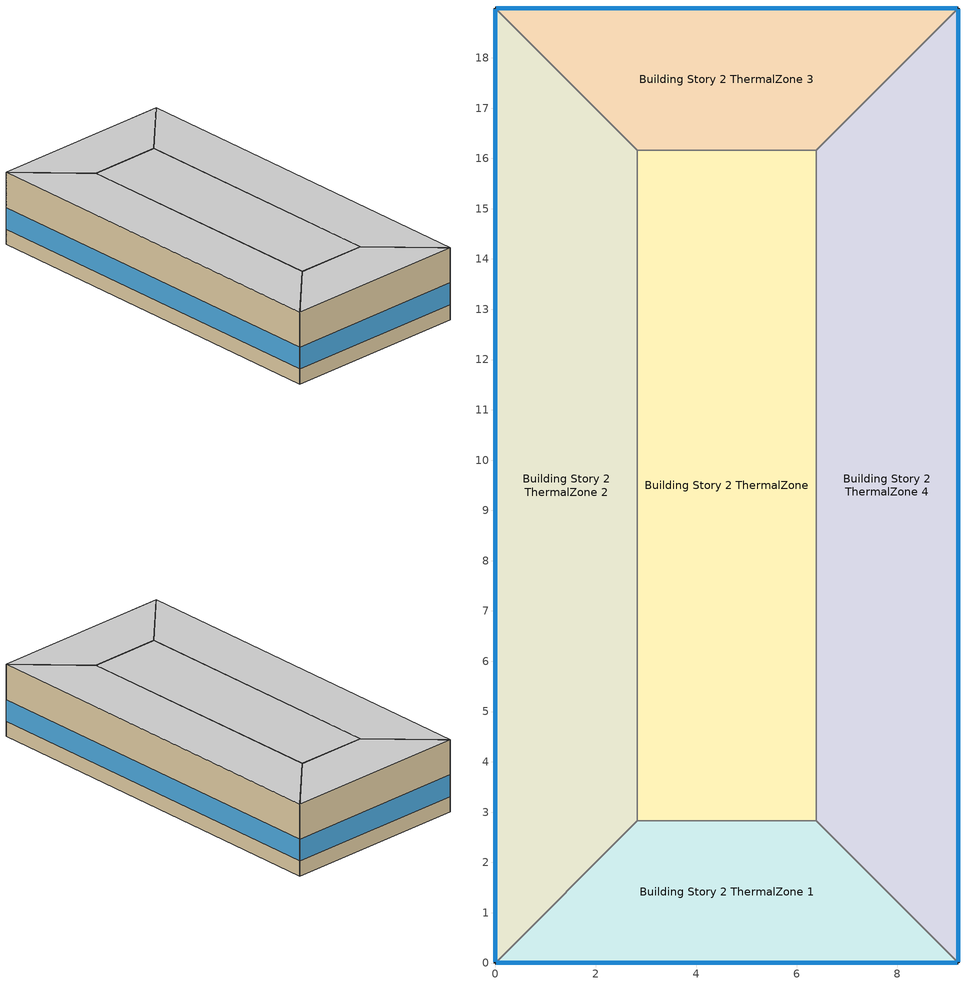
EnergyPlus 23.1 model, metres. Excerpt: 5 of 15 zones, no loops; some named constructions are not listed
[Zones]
Building Story 2 ThermalZone
 floor adiabatic (Typical Interior Floor): 6.38,2.83 2.83,2.83 2.83,16.16 6.38,16.16 z3.6
 wall adiabatic (Typical Interior Wall): 2.83,2.83 6.38,2.83 6.38,16.16 2.83,16.16 2.83,2.83 z3.6:7.2
 ceiling adiabatic (Typical Interior Ceiling): 6.38,16.16 2.83,16.16 2.83,2.83 6.38,2.83 z7.2
Building Story 2 ThermalZone 1
 floor adiabatic (Typical Interior Ceiling): 9.21,0 0,0 2.83,2.83 6.38,2.83 z3.6
 wall outside (Typical Insulated Steel Framed Exterior Wall R-20.41): 0,0 9.21,0 z3.6:7.2
 wall adiabatic (Typical Interior Wall): 9.21,0 6.38,2.83 2.83,2.83 0,0 z3.6:7.2
 window (U 0.48 SHGC 0.40 Dbl Ref-D Clr 6mm/13mm): 0.03,0 9.19,0 z4.36:5.45
 ceiling adiabatic (Typical Interior Ceiling): 6.38,2.83 2.83,2.83 0,0 9.21,0 z7.2
Building Story 2 ThermalZone 2
 floor adiabatic (Typical Interior Ceiling): 0,0 0,18.99 2.83,16.16 2.83,2.83 z3.6
 wall outside (Typical Insulated Steel Framed Exterior Wall R-20.41): 0,18.99 0,0 z3.6:7.2
 wall adiabatic (Typical Interior Wall): 0,0 2.83,2.83 2.83,16.16 0,18.99 z3.6:7.2
 window (U 0.48 SHGC 0.40 Dbl Ref-D Clr 6mm/13mm): 0,18.97 0,0.03 z4.36:5.44
 ceiling adiabatic (Typical Interior Ceiling): 2.83,2.83 2.83,16.16 0,18.99 0,0 z7.2
Building Story 2 ThermalZone 3
 floor adiabatic (Typical Interior Ceiling): 0,18.99 9.21,18.99 6.38,16.16 2.83,16.16 z3.6
 wall outside (Typical Insulated Steel Framed Exterior Wall R-20.41): 9.21,18.99 0,18.99 z3.6:7.2
 wall adiabatic (Typical Interior Wall): 0,18.99 2.83,16.16 6.38,16.16 9.21,18.99 z3.6:7.2
 window (U 0.48 SHGC 0.40 Dbl Ref-D Clr 6mm/13mm): 9.19,18.99 0.03,18.99 z4.36:5.45
 ceiling adiabatic (Typical Interior Ceiling): 2.83,16.16 6.38,16.16 9.21,18.99 0,18.99 z7.2
Building Story 2 ThermalZone 4
 floor adiabatic (Typical Interior Ceiling): 9.21,18.99 9.21,0 6.38,2.83 6.38,16.16 z3.6
 wall outside (Typical Insulated Steel Framed Exterior Wall R-20.41): 9.21,0 9.21,18.99 z3.6:7.2
 wall adiabatic (Typical Interior Wall): 9.21,18.99 6.38,16.16 6.38,2.83 9.21,0 z3.6:7.2
 window (U 0.48 SHGC 0.40 Dbl Ref-D Clr 6mm/13mm): 9.21,0.03 9.21,18.97 z4.36:5.44
 ceiling adiabatic (Typical Interior Ceiling): 6.38,16.16 6.38,2.83 9.21,0 9.21,18.99 z7.2
[Schedule:Day:Interval]
18 space(s) Occ Sch Saturday 3; 18 space(s) Occ Sch Saturday 2: No, 05:00, 0, 06:00, 1, 07:00, 0, 08:00, 1, 11:00, 0, 12:00, 1, 16:00, 0, 17:00, 1, 18:00, 0, 19:00, 1, 24:00, 0
18 space(s) Occ Sch Sunday 3; 18 space(s) Occ Sch Sunday 2: No, 05:00, 0, 06:00, 1, 17:00, 0, 18:00, 1, 24:00, 0
18 space(s) Occ Sch Default 3; 18 space(s) Occ Sch Tuesday 19; 18 space(s) Occ Sch Wednesday 19; 18 space(s) Occ Sch Thursday 19; 18 space(s) Occ Sch Friday 19; 18 space(s) Occ Sch Thursday 18; 18 space(s) Occ Sch Friday 18; 18 space(s) Occ Sch Monday 16; 18 space(s) Occ Sch Tuesday 18; 18 space(s) Occ Sch Wednesday 18; 18 space(s) Occ Sch Thursday 16; 18 space(s) Occ Sch Friday 16; 18 space(s) Occ Sch Monday 14; 18 space(s) Occ Sch Tuesday 16; 18 space(s) Occ Sch Wednesday 16; 18 space(s) Occ Sch Friday 15; 18 space(s) Occ Sch Monday 13; 18 space(s) Occ Sch Tuesday 15; 18 space(s) Occ Sch Wednesday 15; 18 space(s) Occ Sch Thursday 15; 18 space(s) Occ Sch Default 2; 18 space(s) Occ Sch Tuesday 14; 18 space(s) Occ Sch Wednesday 14; 18 space(s) Occ Sch Thursday 14; 18 space(s) Occ Sch Friday 14; 18 space(s) Occ Sch Thursday 13; 18 space(s) Occ Sch Friday 13; 18 space(s) Occ Sch Monday 12; 18 space(s) Occ Sch Tuesday 13; 18 space(s) Occ Sch Wednesday 13; 18 space(s) Occ Sch Thursday 11; 18 space(s) Occ Sch Friday 11; 18 space(s) Occ Sch Monday 10; 18 space(s) Occ Sch Tuesday 11; 18 space(s) Occ Sch Wednesday 11; 18 space(s) Occ Sch Friday 10; 18 space(s) Occ Sch Monday 9; 18 space(s) Occ Sch Tuesday 10; 18 space(s) Occ Sch Wednesday 10; 18 space(s) Occ Sch Thursday 10: No, 05:00, 0, 06:00, 1, 07:00, 1, 08:00, 1, 09:00, 1, 11:00, 0, 13:00, 1, 14:00, 0, 15:00, 1, 16:00, 1, 17:00, 1, 18:00, 1, 19:00, 0, 20:00, 1, 21:00, 1, 22:00, 1, 24:00, 0
18 space(s) Occ Sch Friday 17; 18 space(s) Occ Sch Monday 15; 18 space(s) Occ Sch Tuesday 17; 18 space(s) Occ Sch Wednesday 17; 18 space(s) Occ Sch Thursday 17; 18 space(s) Occ Sch Friday 12; 18 space(s) Occ Sch Monday 11; 18 space(s) Occ Sch Tuesday 12; 18 space(s) Occ Sch Wednesday 12; 18 space(s) Occ Sch Thursday 12: No, 05:00, 0, 06:00, 1, 07:00, 1, 08:00, 1, 09:00, 1, 11:00, 0, 13:00, 1, 16:00, 0, 17:00, 1, 18:00, 1, 19:00, 1, 20:00, 0, 21:00, 1, 22:00, 1, 24:00, 0
18 space(s) Occ Sch Summer Design Day 3; 18 space(s) Occ Sch Winter Design Day 3; 18 space(s) Occ Sch Summer Design Day 1; 18 space(s) Occ Sch Winter Design Day 1; 18 space(s) Occ Sch Summer Design Day 2; 18 space(s) Occ Sch Winter Design Day 2; OfficeMedium BLDG_LIGHT_SCH_2013 Summer Design Day; OfficeMedium BLDG_EQUIP_SCH_2013 Summer Design Day: No, 24:00, 1
18 space(s) Occ Sch Saturday 1: No, 05:00, 0, 06:00, 0.000860098, 07:00, 0, 08:00, 0.00180621, 11:00, 0, 12:00, 0.00180621, 16:00, 0, 17:00, 0.000430049, 18:00, 0, 19:00, 0.000430049, 24:00, 0
18 space(s) Occ Sch Sunday 1: No, 05:00, 0, 06:00, 0.000430049, 17:00, 0, 18:00, 0.000430049, 24:00, 0
18 space(s) Occ Sch Default 1; 18 space(s) Occ Sch Tuesday 9; 18 space(s) Occ Sch Wednesday 9; 18 space(s) Occ Sch Thursday 9; 18 space(s) Occ Sch Friday 9; 18 space(s) Occ Sch Friday 5; 18 space(s) Occ Sch Monday 5; 18 space(s) Occ Sch Tuesday 5; 18 space(s) Occ Sch Wednesday 5; 18 space(s) Occ Sch Thursday 5: No, 05:00, 0, 06:00, 0.000860098, 07:00, 0.000946108, 08:00, 0.0497997, 09:00, 0.00808492, 11:00, 0, 13:00, 0.00404246, 14:00, 0, 15:00, 0.00903103, 16:00, 0.0160838, 17:00, 0.00636472, 18:00, 0.00180621, 19:00, 0, 20:00, 0.0221045, 21:00, 0.0215024, 22:00, 0.000430049, 24:00, 0
18 space(s) Occ Sch Thursday 8; 18 space(s) Occ Sch Friday 8; 18 space(s) Occ Sch Monday 8; 18 space(s) Occ Sch Tuesday 8; 18 space(s) Occ Sch Wednesday 8; 18 space(s) Occ Sch Thursday 6; 18 space(s) Occ Sch Friday 6; 18 space(s) Occ Sch Monday 6; 18 space(s) Occ Sch Tuesday 6; 18 space(s) Occ Sch Wednesday 6: No, 05:00, 0, 06:00, 0.000860098, 07:00, 0.000946108, 08:00, 0.0258029, 09:00, 0.00808492, 11:00, 0, 13:00, 0.00404246, 14:00, 0, 15:00, 0.00903103, 16:00, 0.0079129, 17:00, 0.00636472, 18:00, 0.00180621, 19:00, 0, 20:00, 0.0221045, 21:00, 0.0215024, 22:00, 0.000430049, 24:00, 0
18 space(s) Occ Sch Friday 7; 18 space(s) Occ Sch Monday 7; 18 space(s) Occ Sch Tuesday 7; 18 space(s) Occ Sch Wednesday 7; 18 space(s) Occ Sch Thursday 7: No, 05:00, 0, 06:00, 0.000860098, 07:00, 0.000946108, 08:00, 0.0214164, 09:00, 0.00129015, 11:00, 0, 13:00, 0.00404246, 16:00, 0, 17:00, 0.000344039, 18:00, 0.0017202, 19:00, 0.0100631, 20:00, 0, 21:00, 0.0115253, 22:00, 0.000430049, 24:00, 0
SchoolSecondary BLDG_EQUIP_SCH_2013 Default|Wknd Day; SchoolSecondary BLDG_EQUIP_SCH_2013 Default|Wknd Day 2; SchoolSecondary BLDG_EQUIP_SCH_2013 Default: No, 24:00, 0.295624
SchoolSecondary BLDG_EQUIP_SCH_2013 Wkdy Day; SchoolSecondary BLDG_EQUIP_SCH_2013 Wkdy Day 2: No, 08:00, 0.295624, 17:00, 0.90367, 21:00, 0.332931, 24:00, 0.295624
SchoolSecondary BLDG_EQUIP_SCH_2013 Wkdy Day 1: No, 08:00, 0.21116, 17:00, 0.475616, 21:00, 0.237808, 24:00, 0.21116
SchoolSecondary BLDG_EQUIP_SCH_2013 Default|Wknd Day 1: No, 24:00, 0.21116
SchoolSecondary BLDG_EQUIP_SCH_2013 Summer Design Day: No, 08:00, 0.35, 17:00, 0.95, 24:00, 0.35
SchoolSecondary BLDG_EQUIP_SCH_2013 Winter Design Day 2: No, 24:00, 0.35
SchoolSecondary KITCHEN_ELEC_EQUIP_SCH Wknd Day; SchoolSecondary KITCHEN_ELEC_EQUIP_SCH Wknd Day 1; SchoolSecondary KITCHEN_ELEC_EQUIP_SCH Default; SchoolSecondary KITCHEN_ELEC_EQUIP_SCH Winter Design Day: No, 24:00, 0.1
SchoolSecondary KITCHEN_ELEC_EQUIP_SCH Wkdy Day; SchoolSecondary KITCHEN_ELEC_EQUIP_SCH Wkdy Day 1; SchoolSecondary KITCHEN_ELEC_EQUIP_SCH Wkdy Day 2; SchoolSecondary KITCHEN_ELEC_EQUIP_SCH Summer Design Day: No, 08:00, 0.1, 10:00, 0.15, 13:00, 0.25, 15:00, 0.15, 24:00, 0.1
SchoolSecondary KITCHEN_GAS_EQUIP_SCH Wknd Day; SchoolSecondary KITCHEN_GAS_EQUIP_SCH Wknd Day 1; SchoolSecondary KITCHEN_GAS_EQUIP_SCH Default; SchoolSecondary KITCHEN_GAS_EQUIP_SCH Winter Design Day: No, 24:00, 0.02
SchoolSecondary KITCHEN_GAS_EQUIP_SCH Wkdy|SmrDsn Day; SchoolSecondary KITCHEN_GAS_EQUIP_SCH Wkdy|SmrDsn Day 1; SchoolSecondary KITCHEN_GAS_EQUIP_SCH Wkdy|SmrDsn Day 2; SchoolSecondary KITCHEN_GAS_EQUIP_SCH Summer Design Day: No, 08:00, 0.02, 10:00, 0.15, 13:00, 0.2, 15:00, 0.1, 24:00, 0.02
OfficeMedium BLDG_LIGHT_SCH_2013 Sat Day: No, 06:00, 0.05, 08:00, 0.0862326, 12:00, 0.258698, 17:00, 0.129349, 19:00, 0.0431163, 24:00, 0.05
OfficeMedium BLDG_LIGHT_SCH_2013 Sun Day: No, 06:00, 0.05, 18:00, 0.0431163, 24:00, 0.05
OfficeMedium BLDG_LIGHT_SCH_2013 Wkdy Day: No, 05:00, 0.05, 06:00, 0.1, 07:00, 0.0862326, 08:00, 0.258698, 17:00, 0.776093, 18:00, 0.431163, 20:00, 0.258698, 22:00, 0.172465, 23:00, 0.0862326, 24:00, 0.0431163
Schedule Day 5; OfficeMedium BLDG_LIGHT_SCH_2013 Winter Design Day; OfficeMedium BLDG_OCC_SCH Winter Design Day; Schedule Day 8; OfficeMedium BLDG_EQUIP_SCH_2013 Winter Design Day: No, 24:00, 0
OfficeMedium BLDG_OCC_SCH Sat Day: No, 06:00, 0, 08:00, 0.1, 12:00, 0.3, 17:00, 0.1, 19:00, 0.05, 24:00, 0
OfficeMedium BLDG_OCC_SCH Default: No, 06:00, 0, 18:00, 0.05, 24:00, 0
OfficeMedium BLDG_OCC_SCH Wkdy Day: No, 06:00, 0, 07:00, 0.1, 08:00, 0.2, 12:00, 0.95, 13:00, 0.5, 17:00, 0.95, 18:00, 0.3, 22:00, 0.1, 24:00, 0.05
OfficeMedium BLDG_OCC_SCH Summer Design Day: No, 06:00, 0, 22:00, 1, 24:00, 0.05
OfficeMedium ACTIVITY_SCH Default; OfficeMedium ACTIVITY_SCH Summer Design Day; OfficeMedium ACTIVITY_SCH Winter Design Day: No, 24:00, 120
OfficeMedium BLDG_EQUIP_SCH_2013 Sat Day: No, 06:00, 0.230755, 08:00, 0.381235, 12:00, 0.476543, 17:00, 0.33358, 19:00, 0.285926, 24:00, 0.230755
OfficeMedium BLDG_EQUIP_SCH_2013 Sun Day: No, 06:00, 0.230755, 18:00, 0.288107, 24:00, 0.230755
OfficeMedium BLDG_EQUIP_SCH_2013 Wkdy Day: No, 06:00, 0.307674, 08:00, 0.381235, 12:00, 0.857778, 13:00, 0.76247, 17:00, 0.857778, 18:00, 0.476543, 24:00, 0.381235
Schedule Day 80: No, 06:00, 0, 24:00, 1
Schedule Day 81: No, 06:00, 0.7, 24:00, 1
[Schedule:Week:Daily]
Elevator Schedule 3 Week Rule - Jan1-Jan1: 18 space(s) Occ Sch Saturday 3, 18 space(s) Occ Sch Saturday 3, 18 space(s) Occ Sch Saturday 3, 18 space(s) Occ Sch Saturday 3, 18 space(s) Occ Sch Saturday 3, 18 space(s) Occ Sch Saturday 3, 18 space(s) Occ Sch Saturday 3, 18 space(s) Occ Sch Default 3, 18 space(s) Occ Sch Summer Design Day 3, 18 space(s) Occ Sch Winter Design Day 3, 18 space(s) Occ Sch Default 3, 18 space(s) Occ Sch Default 3
Elevator Schedule 3 Week Rule - Jan2-Jun11: 18 space(s) Occ Sch Sunday 3, 18 space(s) Occ Sch Default 3, 18 space(s) Occ Sch Tuesday 19, 18 space(s) Occ Sch Wednesday 19, 18 space(s) Occ Sch Thursday 19, 18 space(s) Occ Sch Friday 19, 18 space(s) Occ Sch Saturday 3, 18 space(s) Occ Sch Default 3, 18 space(s) Occ Sch Summer Design Day 3, 18 space(s) Occ Sch Winter Design Day 3, 18 space(s) Occ Sch Default 3, 18 space(s) Occ Sch Default 3
Elevator Schedule 3 Week Rule - Jun12-Jun18: 18 space(s) Occ Sch Sunday 3, 18 space(s) Occ Sch Default 3, 18 space(s) Occ Sch Tuesday 19, 18 space(s) Occ Sch Wednesday 19, 18 space(s) Occ Sch Thursday 18, 18 space(s) Occ Sch Friday 18, 18 space(s) Occ Sch Saturday 3, 18 space(s) Occ Sch Default 3, 18 space(s) Occ Sch Summer Design Day 3, 18 space(s) Occ Sch Winter Design Day 3, 18 space(s) Occ Sch Default 3, 18 space(s) Occ Sch Default 3
Elevator Schedule 3 Week Rule - Jun19-Jun25: 18 space(s) Occ Sch Sunday 3, 18 space(s) Occ Sch Monday 16, 18 space(s) Occ Sch Tuesday 18, 18 space(s) Occ Sch Wednesday 18, 18 space(s) Occ Sch Thursday 18, 18 space(s) Occ Sch Friday 18, 18 space(s) Occ Sch Saturday 3, 18 space(s) Occ Sch Default 3, 18 space(s) Occ Sch Summer Design Day 3, 18 space(s) Occ Sch Winter Design Day 3, 18 space(s) Occ Sch Default 3, 18 space(s) Occ Sch Default 3
Elevator Schedule 3 Week Rule - Jun26-Jul2: 18 space(s) Occ Sch Sunday 3, 18 space(s) Occ Sch Monday 16, 18 space(s) Occ Sch Tuesday 18, 18 space(s) Occ Sch Wednesday 18, 18 space(s) Occ Sch Thursday 18, 18 space(s) Occ Sch Friday 17, 18 space(s) Occ Sch Saturday 3, 18 space(s) Occ Sch Default 3, 18 space(s) Occ Sch Summer Design Day 3, 18 space(s) Occ Sch Winter Design Day 3, 18 space(s) Occ Sch Default 3, 18 space(s) Occ Sch Default 3
Elevator Schedule 3 Week Rule - Jul3-Aug27: 18 space(s) Occ Sch Sunday 3, 18 space(s) Occ Sch Monday 15, 18 space(s) Occ Sch Tuesday 17, 18 space(s) Occ Sch Wednesday 17, 18 space(s) Occ Sch Thursday 17, 18 space(s) Occ Sch Friday 17, 18 space(s) Occ Sch Saturday 3, 18 space(s) Occ Sch Default 3, 18 space(s) Occ Sch Summer Design Day 3, 18 space(s) Occ Sch Winter Design Day 3, 18 space(s) Occ Sch Default 3, 18 space(s) Occ Sch Default 3
Elevator Schedule 3 Week Rule - Aug28-Sep3: 18 space(s) Occ Sch Sunday 3, 18 space(s) Occ Sch Monday 15, 18 space(s) Occ Sch Tuesday 17, 18 space(s) Occ Sch Wednesday 17, 18 space(s) Occ Sch Thursday 16, 18 space(s) Occ Sch Friday 16, 18 space(s) Occ Sch Saturday 3, 18 space(s) Occ Sch Default 3, 18 space(s) Occ Sch Summer Design Day 3, 18 space(s) Occ Sch Winter Design Day 3, 18 space(s) Occ Sch Default 3, 18 space(s) Occ Sch Default 3
Elevator Schedule 3 Week Rule - Sep4-Sep10: 18 space(s) Occ Sch Sunday 3, 18 space(s) Occ Sch Monday 14, 18 space(s) Occ Sch Tuesday 16, 18 space(s) Occ Sch Wednesday 16, 18 space(s) Occ Sch Thursday 16, 18 space(s) Occ Sch Friday 16, 18 space(s) Occ Sch Saturday 3, 18 space(s) Occ Sch Default 3, 18 space(s) Occ Sch Summer Design Day 3, 18 space(s) Occ Sch Winter Design Day 3, 18 space(s) Occ Sch Default 3, 18 space(s) Occ Sch Default 3
Elevator Schedule 3 Week Rule - Sep11-Sep17: 18 space(s) Occ Sch Sunday 3, 18 space(s) Occ Sch Monday 14, 18 space(s) Occ Sch Tuesday 16, 18 space(s) Occ Sch Wednesday 16, 18 space(s) Occ Sch Thursday 16, 18 space(s) Occ Sch Friday 15, 18 space(s) Occ Sch Saturday 3, 18 space(s) Occ Sch Default 3, 18 space(s) Occ Sch Summer Design Day 3, 18 space(s) Occ Sch Winter Design Day 3, 18 space(s) Occ Sch Default 3, 18 space(s) Occ Sch Default 3
Elevator Schedule 3 Week Rule - Sep18-Dec31: 18 space(s) Occ Sch Sunday 3, 18 space(s) Occ Sch Monday 13, 18 space(s) Occ Sch Tuesday 15, 18 space(s) Occ Sch Wednesday 15, 18 space(s) Occ Sch Thursday 15, 18 space(s) Occ Sch Friday 15, 18 space(s) Occ Sch Saturday 3, 18 space(s) Occ Sch Default 3, 18 space(s) Occ Sch Summer Design Day 3, 18 space(s) Occ Sch Winter Design Day 3, 18 space(s) Occ Sch Default 3, 18 space(s) Occ Sch Default 3
Elevator Schedule 1 Week Rule - Jan1-Jan1: 18 space(s) Occ Sch Saturday 1, 18 space(s) Occ Sch Saturday 1, 18 space(s) Occ Sch Saturday 1, 18 space(s) Occ Sch Saturday 1, 18 space(s) Occ Sch Saturday 1, 18 space(s) Occ Sch Saturday 1, 18 space(s) Occ Sch Saturday 1, 18 space(s) Occ Sch Default 1, 18 space(s) Occ Sch Summer Design Day 1, 18 space(s) Occ Sch Winter Design Day 1, 18 space(s) Occ Sch Default 1, 18 space(s) Occ Sch Default 1
Elevator Schedule 1 Week Rule - Jan2-Jun11: 18 space(s) Occ Sch Sunday 1, 18 space(s) Occ Sch Default 1, 18 space(s) Occ Sch Tuesday 9, 18 space(s) Occ Sch Wednesday 9, 18 space(s) Occ Sch Thursday 9, 18 space(s) Occ Sch Friday 9, 18 space(s) Occ Sch Saturday 1, 18 space(s) Occ Sch Default 1, 18 space(s) Occ Sch Summer Design Day 1, 18 space(s) Occ Sch Winter Design Day 1, 18 space(s) Occ Sch Default 1, 18 space(s) Occ Sch Default 1
Elevator Schedule 1 Week Rule - Jun12-Jun18: 18 space(s) Occ Sch Sunday 1, 18 space(s) Occ Sch Default 1, 18 space(s) Occ Sch Tuesday 9, 18 space(s) Occ Sch Wednesday 9, 18 space(s) Occ Sch Thursday 8, 18 space(s) Occ Sch Friday 8, 18 space(s) Occ Sch Saturday 1, 18 space(s) Occ Sch Default 1, 18 space(s) Occ Sch Summer Design Day 1, 18 space(s) Occ Sch Winter Design Day 1, 18 space(s) Occ Sch Default 1, 18 space(s) Occ Sch Default 1
Elevator Schedule 1 Week Rule - Jun19-Jun25: 18 space(s) Occ Sch Sunday 1, 18 space(s) Occ Sch Monday 8, 18 space(s) Occ Sch Tuesday 8, 18 space(s) Occ Sch Wednesday 8, 18 space(s) Occ Sch Thursday 8, 18 space(s) Occ Sch Friday 8, 18 space(s) Occ Sch Saturday 1, 18 space(s) Occ Sch Default 1, 18 space(s) Occ Sch Summer Design Day 1, 18 space(s) Occ Sch Winter Design Day 1, 18 space(s) Occ Sch Default 1, 18 space(s) Occ Sch Default 1
Elevator Schedule 1 Week Rule - Jun26-Jul2: 18 space(s) Occ Sch Sunday 1, 18 space(s) Occ Sch Monday 8, 18 space(s) Occ Sch Tuesday 8, 18 space(s) Occ Sch Wednesday 8, 18 space(s) Occ Sch Thursday 8, 18 space(s) Occ Sch Friday 7, 18 space(s) Occ Sch Saturday 1, 18 space(s) Occ Sch Default 1, 18 space(s) Occ Sch Summer Design Day 1, 18 space(s) Occ Sch Winter Design Day 1, 18 space(s) Occ Sch Default 1, 18 space(s) Occ Sch Default 1
Elevator Schedule 1 Week Rule - Jul3-Aug27: 18 space(s) Occ Sch Sunday 1, 18 space(s) Occ Sch Monday 7, 18 space(s) Occ Sch Tuesday 7, 18 space(s) Occ Sch Wednesday 7, 18 space(s) Occ Sch Thursday 7, 18 space(s) Occ Sch Friday 7, 18 space(s) Occ Sch Saturday 1, 18 space(s) Occ Sch Default 1, 18 space(s) Occ Sch Summer Design Day 1, 18 space(s) Occ Sch Winter Design Day 1, 18 space(s) Occ Sch Default 1, 18 space(s) Occ Sch Default 1
Elevator Schedule 1 Week Rule - Aug28-Sep3: 18 space(s) Occ Sch Sunday 1, 18 space(s) Occ Sch Monday 7, 18 space(s) Occ Sch Tuesday 7, 18 space(s) Occ Sch Wednesday 7, 18 space(s) Occ Sch Thursday 6, 18 space(s) Occ Sch Friday 6, 18 space(s) Occ Sch Saturday 1, 18 space(s) Occ Sch Default 1, 18 space(s) Occ Sch Summer Design Day 1, 18 space(s) Occ Sch Winter Design Day 1, 18 space(s) Occ Sch Default 1, 18 space(s) Occ Sch Default 1
Elevator Schedule 1 Week Rule - Sep4-Sep10: 18 space(s) Occ Sch Sunday 1, 18 space(s) Occ Sch Monday 6, 18 space(s) Occ Sch Tuesday 6, 18 space(s) Occ Sch Wednesday 6, 18 space(s) Occ Sch Thursday 6, 18 space(s) Occ Sch Friday 6, 18 space(s) Occ Sch Saturday 1, 18 space(s) Occ Sch Default 1, 18 space(s) Occ Sch Summer Design Day 1, 18 space(s) Occ Sch Winter Design Day 1, 18 space(s) Occ Sch Default 1, 18 space(s) Occ Sch Default 1
Elevator Schedule 1 Week Rule - Sep11-Sep17: 18 space(s) Occ Sch Sunday 1, 18 space(s) Occ Sch Monday 6, 18 space(s) Occ Sch Tuesday 6, 18 space(s) Occ Sch Wednesday 6, 18 space(s) Occ Sch Thursday 6, 18 space(s) Occ Sch Friday 5, 18 space(s) Occ Sch Saturday 1, 18 space(s) Occ Sch Default 1, 18 space(s) Occ Sch Summer Design Day 1, 18 space(s) Occ Sch Winter Design Day 1, 18 space(s) Occ Sch Default 1, 18 space(s) Occ Sch Default 1
Elevator Schedule 1 Week Rule - Sep18-Dec31: 18 space(s) Occ Sch Sunday 1, 18 space(s) Occ Sch Monday 5, 18 space(s) Occ Sch Tuesday 5, 18 space(s) Occ Sch Wednesday 5, 18 space(s) Occ Sch Thursday 5, 18 space(s) Occ Sch Friday 5, 18 space(s) Occ Sch Saturday 1, 18 space(s) Occ Sch Default 1, 18 space(s) Occ Sch Summer Design Day 1, 18 space(s) Occ Sch Winter Design Day 1, 18 space(s) Occ Sch Default 1, 18 space(s) Occ Sch Default 1
Elevator Schedule 2 Week Rule - Jan1-Jan1: 18 space(s) Occ Sch Saturday 2, 18 space(s) Occ Sch Saturday 2, 18 space(s) Occ Sch Saturday 2, 18 space(s) Occ Sch Saturday 2, 18 space(s) Occ Sch Saturday 2, 18 space(s) Occ Sch Saturday 2, 18 space(s) Occ Sch Saturday 2, 18 space(s) Occ Sch Default 2, 18 space(s) Occ Sch Summer Design Day 2, 18 space(s) Occ Sch Winter Design Day 2, 18 space(s) Occ Sch Default 2, 18 space(s) Occ Sch Default 2
Elevator Schedule 2 Week Rule - Jan2-Jun11: 18 space(s) Occ Sch Sunday 2, 18 space(s) Occ Sch Default 2, 18 space(s) Occ Sch Tuesday 14, 18 space(s) Occ Sch Wednesday 14, 18 space(s) Occ Sch Thursday 14, 18 space(s) Occ Sch Friday 14, 18 space(s) Occ Sch Saturday 2, 18 space(s) Occ Sch Default 2, 18 space(s) Occ Sch Summer Design Day 2, 18 space(s) Occ Sch Winter Design Day 2, 18 space(s) Occ Sch Default 2, 18 space(s) Occ Sch Default 2
Elevator Schedule 2 Week Rule - Jun12-Jun18: 18 space(s) Occ Sch Sunday 2, 18 space(s) Occ Sch Default 2, 18 space(s) Occ Sch Tuesday 14, 18 space(s) Occ Sch Wednesday 14, 18 space(s) Occ Sch Thursday 13, 18 space(s) Occ Sch Friday 13, 18 space(s) Occ Sch Saturday 2, 18 space(s) Occ Sch Default 2, 18 space(s) Occ Sch Summer Design Day 2, 18 space(s) Occ Sch Winter Design Day 2, 18 space(s) Occ Sch Default 2, 18 space(s) Occ Sch Default 2
Elevator Schedule 2 Week Rule - Jun19-Jun25: 18 space(s) Occ Sch Sunday 2, 18 space(s) Occ Sch Monday 12, 18 space(s) Occ Sch Tuesday 13, 18 space(s) Occ Sch Wednesday 13, 18 space(s) Occ Sch Thursday 13, 18 space(s) Occ Sch Friday 13, 18 space(s) Occ Sch Saturday 2, 18 space(s) Occ Sch Default 2, 18 space(s) Occ Sch Summer Design Day 2, 18 space(s) Occ Sch Winter Design Day 2, 18 space(s) Occ Sch Default 2, 18 space(s) Occ Sch Default 2
Elevator Schedule 2 Week Rule - Jun26-Jul2: 18 space(s) Occ Sch Sunday 2, 18 space(s) Occ Sch Monday 12, 18 space(s) Occ Sch Tuesday 13, 18 space(s) Occ Sch Wednesday 13, 18 space(s) Occ Sch Thursday 13, 18 space(s) Occ Sch Friday 12, 18 space(s) Occ Sch Saturday 2, 18 space(s) Occ Sch Default 2, 18 space(s) Occ Sch Summer Design Day 2, 18 space(s) Occ Sch Winter Design Day 2, 18 space(s) Occ Sch Default 2, 18 space(s) Occ Sch Default 2
Elevator Schedule 2 Week Rule - Jul3-Aug27: 18 space(s) Occ Sch Sunday 2, 18 space(s) Occ Sch Monday 11, 18 space(s) Occ Sch Tuesday 12, 18 space(s) Occ Sch Wednesday 12, 18 space(s) Occ Sch Thursday 12, 18 space(s) Occ Sch Friday 12, 18 space(s) Occ Sch Saturday 2, 18 space(s) Occ Sch Default 2, 18 space(s) Occ Sch Summer Design Day 2, 18 space(s) Occ Sch Winter Design Day 2, 18 space(s) Occ Sch Default 2, 18 space(s) Occ Sch Default 2
Elevator Schedule 2 Week Rule - Aug28-Sep3: 18 space(s) Occ Sch Sunday 2, 18 space(s) Occ Sch Monday 11, 18 space(s) Occ Sch Tuesday 12, 18 space(s) Occ Sch Wednesday 12, 18 space(s) Occ Sch Thursday 11, 18 space(s) Occ Sch Friday 11, 18 space(s) Occ Sch Saturday 2, 18 space(s) Occ Sch Default 2, 18 space(s) Occ Sch Summer Design Day 2, 18 space(s) Occ Sch Winter Design Day 2, 18 space(s) Occ Sch Default 2, 18 space(s) Occ Sch Default 2
Elevator Schedule 2 Week Rule - Sep4-Sep10: 18 space(s) Occ Sch Sunday 2, 18 space(s) Occ Sch Monday 10, 18 space(s) Occ Sch Tuesday 11, 18 space(s) Occ Sch Wednesday 11, 18 space(s) Occ Sch Thursday 11, 18 space(s) Occ Sch Friday 11, 18 space(s) Occ Sch Saturday 2, 18 space(s) Occ Sch Default 2, 18 space(s) Occ Sch Summer Design Day 2, 18 space(s) Occ Sch Winter Design Day 2, 18 space(s) Occ Sch Default 2, 18 space(s) Occ Sch Default 2
Elevator Schedule 2 Week Rule - Sep11-Sep17: 18 space(s) Occ Sch Sunday 2, 18 space(s) Occ Sch Monday 10, 18 space(s) Occ Sch Tuesday 11, 18 space(s) Occ Sch Wednesday 11, 18 space(s) Occ Sch Thursday 11, 18 space(s) Occ Sch Friday 10, 18 space(s) Occ Sch Saturday 2, 18 space(s) Occ Sch Default 2, 18 space(s) Occ Sch Summer Design Day 2, 18 space(s) Occ Sch Winter Design Day 2, 18 space(s) Occ Sch Default 2, 18 space(s) Occ Sch Default 2
Elevator Schedule 2 Week Rule - Sep18-Dec31: 18 space(s) Occ Sch Sunday 2, 18 space(s) Occ Sch Monday 9, 18 space(s) Occ Sch Tuesday 10, 18 space(s) Occ Sch Wednesday 10, 18 space(s) Occ Sch Thursday 10, 18 space(s) Occ Sch Friday 10, 18 space(s) Occ Sch Saturday 2, 18 space(s) Occ Sch Default 2, 18 space(s) Occ Sch Summer Design Day 2, 18 space(s) Occ Sch Winter Design Day 2, 18 space(s) Occ Sch Default 2, 18 space(s) Occ Sch Default 2
SchoolSecondary BLDG_EQUIP_SCH_2013 Week Rule - Jan1-Jan1: SchoolSecondary BLDG_EQUIP_SCH_2013 Default|Wknd Day, SchoolSecondary BLDG_EQUIP_SCH_2013 Default|Wknd Day, SchoolSecondary BLDG_EQUIP_SCH_2013 Default|Wknd Day, SchoolSecondary BLDG_EQUIP_SCH_2013 Default|Wknd Day, SchoolSecondary BLDG_EQUIP_SCH_2013 Default|Wknd Day, SchoolSecondary BLDG_EQUIP_SCH_2013 Default|Wknd Day, SchoolSecondary BLDG_EQUIP_SCH_2013 Default|Wknd Day, SchoolSecondary BLDG_EQUIP_SCH_2013 Default, SchoolSecondary BLDG_EQUIP_SCH_2013 Summer Design Day, SchoolSecondary BLDG_EQUIP_SCH_2013 Winter Design Day 2, SchoolSecondary BLDG_EQUIP_SCH_2013 Default, SchoolSecondary BLDG_EQUIP_SCH_2013 Default
SchoolSecondary BLDG_EQUIP_SCH_2013 Week Rule - Jan2-Jun25: SchoolSecondary BLDG_EQUIP_SCH_2013 Default|Wknd Day, SchoolSecondary BLDG_EQUIP_SCH_2013 Wkdy Day, SchoolSecondary BLDG_EQUIP_SCH_2013 Wkdy Day, SchoolSecondary BLDG_EQUIP_SCH_2013 Wkdy Day, SchoolSecondary BLDG_EQUIP_SCH_2013 Wkdy Day, SchoolSecondary BLDG_EQUIP_SCH_2013 Wkdy Day, SchoolSecondary BLDG_EQUIP_SCH_2013 Default|Wknd Day, SchoolSecondary BLDG_EQUIP_SCH_2013 Default, SchoolSecondary BLDG_EQUIP_SCH_2013 Summer Design Day, SchoolSecondary BLDG_EQUIP_SCH_2013 Winter Design Day 2, SchoolSecondary BLDG_EQUIP_SCH_2013 Default, SchoolSecondary BLDG_EQUIP_SCH_2013 Default
SchoolSecondary BLDG_EQUIP_SCH_2013 Week Rule - Jun26-Jul2: SchoolSecondary BLDG_EQUIP_SCH_2013 Default|Wknd Day, SchoolSecondary BLDG_EQUIP_SCH_2013 Wkdy Day, SchoolSecondary BLDG_EQUIP_SCH_2013 Wkdy Day, SchoolSecondary BLDG_EQUIP_SCH_2013 Wkdy Day, SchoolSecondary BLDG_EQUIP_SCH_2013 Wkdy Day, SchoolSecondary BLDG_EQUIP_SCH_2013 Wkdy Day 1, SchoolSecondary BLDG_EQUIP_SCH_2013 Default|Wknd Day 1, SchoolSecondary BLDG_EQUIP_SCH_2013 Default, SchoolSecondary BLDG_EQUIP_SCH_2013 Summer Design Day, SchoolSecondary BLDG_EQUIP_SCH_2013 Winter Design Day 2, SchoolSecondary BLDG_EQUIP_SCH_2013 Default, SchoolSecondary BLDG_EQUIP_SCH_2013 Default
SchoolSecondary BLDG_EQUIP_SCH_2013 Week Rule - Jul3-Aug27: SchoolSecondary BLDG_EQUIP_SCH_2013 Default|Wknd Day 1, SchoolSecondary BLDG_EQUIP_SCH_2013 Wkdy Day 1, SchoolSecondary BLDG_EQUIP_SCH_2013 Wkdy Day 1, SchoolSecondary BLDG_EQUIP_SCH_2013 Wkdy Day 1, SchoolSecondary BLDG_EQUIP_SCH_2013 Wkdy Day 1, SchoolSecondary BLDG_EQUIP_SCH_2013 Wkdy Day 1, SchoolSecondary BLDG_EQUIP_SCH_2013 Default|Wknd Day 1, SchoolSecondary BLDG_EQUIP_SCH_2013 Default, SchoolSecondary BLDG_EQUIP_SCH_2013 Summer Design Day, SchoolSecondary BLDG_EQUIP_SCH_2013 Winter Design Day 2, SchoolSecondary BLDG_EQUIP_SCH_2013 Default, SchoolSecondary BLDG_EQUIP_SCH_2013 Default
SchoolSecondary BLDG_EQUIP_SCH_2013 Week Rule - Aug28-Sep3: SchoolSecondary BLDG_EQUIP_SCH_2013 Default|Wknd Day 1, SchoolSecondary BLDG_EQUIP_SCH_2013 Wkdy Day 1, SchoolSecondary BLDG_EQUIP_SCH_2013 Wkdy Day 1, SchoolSecondary BLDG_EQUIP_SCH_2013 Wkdy Day 1, SchoolSecondary BLDG_EQUIP_SCH_2013 Wkdy Day 2, SchoolSecondary BLDG_EQUIP_SCH_2013 Wkdy Day 2, SchoolSecondary BLDG_EQUIP_SCH_2013 Default|Wknd Day 2, SchoolSecondary BLDG_EQUIP_SCH_2013 Default, SchoolSecondary BLDG_EQUIP_SCH_2013 Summer Design Day, SchoolSecondary BLDG_EQUIP_SCH_2013 Winter Design Day 2, SchoolSecondary BLDG_EQUIP_SCH_2013 Default, SchoolSecondary BLDG_EQUIP_SCH_2013 Default
SchoolSecondary BLDG_EQUIP_SCH_2013 Week Rule - Sep4-Dec31: SchoolSecondary BLDG_EQUIP_SCH_2013 Default|Wknd Day 2, SchoolSecondary BLDG_EQUIP_SCH_2013 Wkdy Day 2, SchoolSecondary BLDG_EQUIP_SCH_2013 Wkdy Day 2, SchoolSecondary BLDG_EQUIP_SCH_2013 Wkdy Day 2, SchoolSecondary BLDG_EQUIP_SCH_2013 Wkdy Day 2, SchoolSecondary BLDG_EQUIP_SCH_2013 Wkdy Day 2, SchoolSecondary BLDG_EQUIP_SCH_2013 Default|Wknd Day 2, SchoolSecondary BLDG_EQUIP_SCH_2013 Default, SchoolSecondary BLDG_EQUIP_SCH_2013 Summer Design Day, SchoolSecondary BLDG_EQUIP_SCH_2013 Winter Design Day 2, SchoolSecondary BLDG_EQUIP_SCH_2013 Default, SchoolSecondary BLDG_EQUIP_SCH_2013 Default
SchoolSecondary KITCHEN_ELEC_EQUIP_SCH Week Rule - Jan1-Jan1: SchoolSecondary KITCHEN_ELEC_EQUIP_SCH Wknd Day, SchoolSecondary KITCHEN_ELEC_EQUIP_SCH Wknd Day, SchoolSecondary KITCHEN_ELEC_EQUIP_SCH Wknd Day, SchoolSecondary KITCHEN_ELEC_EQUIP_SCH Wknd Day, SchoolSecondary KITCHEN_ELEC_EQUIP_SCH Wknd Day, SchoolSecondary KITCHEN_ELEC_EQUIP_SCH Wknd Day, SchoolSecondary KITCHEN_ELEC_EQUIP_SCH Wknd Day, SchoolSecondary KITCHEN_ELEC_EQUIP_SCH Default, SchoolSecondary KITCHEN_ELEC_EQUIP_SCH Summer Design Day, SchoolSecondary KITCHEN_ELEC_EQUIP_SCH Winter Design Day, SchoolSecondary KITCHEN_ELEC_EQUIP_SCH Default, SchoolSecondary KITCHEN_ELEC_EQUIP_SCH Default
SchoolSecondary KITCHEN_ELEC_EQUIP_SCH Week Rule - Jan2-Jun25: SchoolSecondary KITCHEN_ELEC_EQUIP_SCH Wknd Day, SchoolSecondary KITCHEN_ELEC_EQUIP_SCH Wkdy Day, SchoolSecondary KITCHEN_ELEC_EQUIP_SCH Wkdy Day, SchoolSecondary KITCHEN_ELEC_EQUIP_SCH Wkdy Day, SchoolSecondary KITCHEN_ELEC_EQUIP_SCH Wkdy Day, SchoolSecondary KITCHEN_ELEC_EQUIP_SCH Wkdy Day, SchoolSecondary KITCHEN_ELEC_EQUIP_SCH Wknd Day, SchoolSecondary KITCHEN_ELEC_EQUIP_SCH Default, SchoolSecondary KITCHEN_ELEC_EQUIP_SCH Summer Design Day, SchoolSecondary KITCHEN_ELEC_EQUIP_SCH Winter Design Day, SchoolSecondary KITCHEN_ELEC_EQUIP_SCH Default, SchoolSecondary KITCHEN_ELEC_EQUIP_SCH Default
SchoolSecondary KITCHEN_ELEC_EQUIP_SCH Week Rule - Jun26-Jul2: SchoolSecondary KITCHEN_ELEC_EQUIP_SCH Wknd Day, SchoolSecondary KITCHEN_ELEC_EQUIP_SCH Wkdy Day, SchoolSecondary KITCHEN_ELEC_EQUIP_SCH Wkdy Day, SchoolSecondary KITCHEN_ELEC_EQUIP_SCH Wkdy Day, SchoolSecondary KITCHEN_ELEC_EQUIP_SCH Wkdy Day, SchoolSecondary KITCHEN_ELEC_EQUIP_SCH Wkdy Day 1, SchoolSecondary KITCHEN_ELEC_EQUIP_SCH Wknd Day 1, SchoolSecondary KITCHEN_ELEC_EQUIP_SCH Default, SchoolSecondary KITCHEN_ELEC_EQUIP_SCH Summer Design Day, SchoolSecondary KITCHEN_ELEC_EQUIP_SCH Winter Design Day, SchoolSecondary KITCHEN_ELEC_EQUIP_SCH Default, SchoolSecondary KITCHEN_ELEC_EQUIP_SCH Default
SchoolSecondary KITCHEN_ELEC_EQUIP_SCH Week Rule - Jul3-Aug27: SchoolSecondary KITCHEN_ELEC_EQUIP_SCH Wknd Day 1, SchoolSecondary KITCHEN_ELEC_EQUIP_SCH Wkdy Day 1, SchoolSecondary KITCHEN_ELEC_EQUIP_SCH Wkdy Day 1, SchoolSecondary KITCHEN_ELEC_EQUIP_SCH Wkdy Day 1, SchoolSecondary KITCHEN_ELEC_EQUIP_SCH Wkdy Day 1, SchoolSecondary KITCHEN_ELEC_EQUIP_SCH Wkdy Day 1, SchoolSecondary KITCHEN_ELEC_EQUIP_SCH Wknd Day 1, SchoolSecondary KITCHEN_ELEC_EQUIP_SCH Default, SchoolSecondary KITCHEN_ELEC_EQUIP_SCH Summer Design Day, SchoolSecondary KITCHEN_ELEC_EQUIP_SCH Winter Design Day, SchoolSecondary KITCHEN_ELEC_EQUIP_SCH Default, SchoolSecondary KITCHEN_ELEC_EQUIP_SCH Default
SchoolSecondary KITCHEN_ELEC_EQUIP_SCH Week Rule - Aug28-Sep3: SchoolSecondary KITCHEN_ELEC_EQUIP_SCH Wknd Day 1, SchoolSecondary KITCHEN_ELEC_EQUIP_SCH Wkdy Day 1, SchoolSecondary KITCHEN_ELEC_EQUIP_SCH Wkdy Day 1, SchoolSecondary KITCHEN_ELEC_EQUIP_SCH Wkdy Day 1, SchoolSecondary KITCHEN_ELEC_EQUIP_SCH Wkdy Day 2, SchoolSecondary KITCHEN_ELEC_EQUIP_SCH Wkdy Day 2, SchoolSecondary KITCHEN_ELEC_EQUIP_SCH Default, SchoolSecondary KITCHEN_ELEC_EQUIP_SCH Default, SchoolSecondary KITCHEN_ELEC_EQUIP_SCH Summer Design Day, SchoolSecondary KITCHEN_ELEC_EQUIP_SCH Winter Design Day, SchoolSecondary KITCHEN_ELEC_EQUIP_SCH Default, SchoolSecondary KITCHEN_ELEC_EQUIP_SCH Default
SchoolSecondary KITCHEN_ELEC_EQUIP_SCH Week Rule - Sep4-Dec31: SchoolSecondary KITCHEN_ELEC_EQUIP_SCH Default, SchoolSecondary KITCHEN_ELEC_EQUIP_SCH Wkdy Day 2, SchoolSecondary KITCHEN_ELEC_EQUIP_SCH Wkdy Day 2, SchoolSecondary KITCHEN_ELEC_EQUIP_SCH Wkdy Day 2, SchoolSecondary KITCHEN_ELEC_EQUIP_SCH Wkdy Day 2, SchoolSecondary KITCHEN_ELEC_EQUIP_SCH Wkdy Day 2, SchoolSecondary KITCHEN_ELEC_EQUIP_SCH Default, SchoolSecondary KITCHEN_ELEC_EQUIP_SCH Default, SchoolSecondary KITCHEN_ELEC_EQUIP_SCH Summer Design Day, SchoolSecondary KITCHEN_ELEC_EQUIP_SCH Winter Design Day, SchoolSecondary KITCHEN_ELEC_EQUIP_SCH Default, SchoolSecondary KITCHEN_ELEC_EQUIP_SCH Default
SchoolSecondary KITCHEN_GAS_EQUIP_SCH Week Rule - Jan1-Jan1: SchoolSecondary KITCHEN_GAS_EQUIP_SCH Wknd Day, SchoolSecondary KITCHEN_GAS_EQUIP_SCH Wknd Day, SchoolSecondary KITCHEN_GAS_EQUIP_SCH Wknd Day, SchoolSecondary KITCHEN_GAS_EQUIP_SCH Wknd Day, SchoolSecondary KITCHEN_GAS_EQUIP_SCH Wknd Day, SchoolSecondary KITCHEN_GAS_EQUIP_SCH Wknd Day, SchoolSecondary KITCHEN_GAS_EQUIP_SCH Wknd Day, SchoolSecondary KITCHEN_GAS_EQUIP_SCH Default, SchoolSecondary KITCHEN_GAS_EQUIP_SCH Summer Design Day, SchoolSecondary KITCHEN_GAS_EQUIP_SCH Winter Design Day, SchoolSecondary KITCHEN_GAS_EQUIP_SCH Default, SchoolSecondary KITCHEN_GAS_EQUIP_SCH Default
SchoolSecondary KITCHEN_GAS_EQUIP_SCH Week Rule - Jan2-Jun25: SchoolSecondary KITCHEN_GAS_EQUIP_SCH Wknd Day, SchoolSecondary KITCHEN_GAS_EQUIP_SCH Wkdy|SmrDsn Day, SchoolSecondary KITCHEN_GAS_EQUIP_SCH Wkdy|SmrDsn Day, SchoolSecondary KITCHEN_GAS_EQUIP_SCH Wkdy|SmrDsn Day, SchoolSecondary KITCHEN_GAS_EQUIP_SCH Wkdy|SmrDsn Day, SchoolSecondary KITCHEN_GAS_EQUIP_SCH Wkdy|SmrDsn Day, SchoolSecondary KITCHEN_GAS_EQUIP_SCH Wknd Day, SchoolSecondary KITCHEN_GAS_EQUIP_SCH Default, SchoolSecondary KITCHEN_GAS_EQUIP_SCH Summer Design Day, SchoolSecondary KITCHEN_GAS_EQUIP_SCH Winter Design Day, SchoolSecondary KITCHEN_GAS_EQUIP_SCH Default, SchoolSecondary KITCHEN_GAS_EQUIP_SCH Default
SchoolSecondary KITCHEN_GAS_EQUIP_SCH Week Rule - Jun26-Jul2: SchoolSecondary KITCHEN_GAS_EQUIP_SCH Wknd Day, SchoolSecondary KITCHEN_GAS_EQUIP_SCH Wkdy|SmrDsn Day, SchoolSecondary KITCHEN_GAS_EQUIP_SCH Wkdy|SmrDsn Day, SchoolSecondary KITCHEN_GAS_EQUIP_SCH Wkdy|SmrDsn Day, SchoolSecondary KITCHEN_GAS_EQUIP_SCH Wkdy|SmrDsn Day, SchoolSecondary KITCHEN_GAS_EQUIP_SCH Wkdy|SmrDsn Day 1, SchoolSecondary KITCHEN_GAS_EQUIP_SCH Wknd Day 1, SchoolSecondary KITCHEN_GAS_EQUIP_SCH Default, SchoolSecondary KITCHEN_GAS_EQUIP_SCH Summer Design Day, SchoolSecondary KITCHEN_GAS_EQUIP_SCH Winter Design Day, SchoolSecondary KITCHEN_GAS_EQUIP_SCH Default, SchoolSecondary KITCHEN_GAS_EQUIP_SCH Default
SchoolSecondary KITCHEN_GAS_EQUIP_SCH Week Rule - Jul3-Aug27: SchoolSecondary KITCHEN_GAS_EQUIP_SCH Wknd Day 1, SchoolSecondary KITCHEN_GAS_EQUIP_SCH Wkdy|SmrDsn Day 1, SchoolSecondary KITCHEN_GAS_EQUIP_SCH Wkdy|SmrDsn Day 1, SchoolSecondary KITCHEN_GAS_EQUIP_SCH Wkdy|SmrDsn Day 1, SchoolSecondary KITCHEN_GAS_EQUIP_SCH Wkdy|SmrDsn Day 1, SchoolSecondary KITCHEN_GAS_EQUIP_SCH Wkdy|SmrDsn Day 1, SchoolSecondary KITCHEN_GAS_EQUIP_SCH Wknd Day 1, SchoolSecondary KITCHEN_GAS_EQUIP_SCH Default, SchoolSecondary KITCHEN_GAS_EQUIP_SCH Summer Design Day, SchoolSecondary KITCHEN_GAS_EQUIP_SCH Winter Design Day, SchoolSecondary KITCHEN_GAS_EQUIP_SCH Default, SchoolSecondary KITCHEN_GAS_EQUIP_SCH Default
SchoolSecondary KITCHEN_GAS_EQUIP_SCH Week Rule - Aug28-Sep3: SchoolSecondary KITCHEN_GAS_EQUIP_SCH Wknd Day 1, SchoolSecondary KITCHEN_GAS_EQUIP_SCH Wkdy|SmrDsn Day 1, SchoolSecondary KITCHEN_GAS_EQUIP_SCH Wkdy|SmrDsn Day 1, SchoolSecondary KITCHEN_GAS_EQUIP_SCH Wkdy|SmrDsn Day 1, SchoolSecondary KITCHEN_GAS_EQUIP_SCH Wkdy|SmrDsn Day 2, SchoolSecondary KITCHEN_GAS_EQUIP_SCH Wkdy|SmrDsn Day 2, SchoolSecondary KITCHEN_GAS_EQUIP_SCH Default, SchoolSecondary KITCHEN_GAS_EQUIP_SCH Default, SchoolSecondary KITCHEN_GAS_EQUIP_SCH Summer Design Day, SchoolSecondary KITCHEN_GAS_EQUIP_SCH Winter Design Day, SchoolSecondary KITCHEN_GAS_EQUIP_SCH Default, SchoolSecondary KITCHEN_GAS_EQUIP_SCH Default
SchoolSecondary KITCHEN_GAS_EQUIP_SCH Week Rule - Sep4-Dec31: SchoolSecondary KITCHEN_GAS_EQUIP_SCH Default, SchoolSecondary KITCHEN_GAS_EQUIP_SCH Wkdy|SmrDsn Day 2, SchoolSecondary KITCHEN_GAS_EQUIP_SCH Wkdy|SmrDsn Day 2, SchoolSecondary KITCHEN_GAS_EQUIP_SCH Wkdy|SmrDsn Day 2, SchoolSecondary KITCHEN_GAS_EQUIP_SCH Wkdy|SmrDsn Day 2, SchoolSecondary KITCHEN_GAS_EQUIP_SCH Wkdy|SmrDsn Day 2, SchoolSecondary KITCHEN_GAS_EQUIP_SCH Default, SchoolSecondary KITCHEN_GAS_EQUIP_SCH Default, SchoolSecondary KITCHEN_GAS_EQUIP_SCH Summer Design Day, SchoolSecondary KITCHEN_GAS_EQUIP_SCH Winter Design Day, SchoolSecondary KITCHEN_GAS_EQUIP_SCH Default, SchoolSecondary KITCHEN_GAS_EQUIP_SCH Default
OfficeMedium BLDG_LIGHT_SCH_2013 Week Rule - Jan1-Jan1: OfficeMedium BLDG_LIGHT_SCH_2013 Sat Day, OfficeMedium BLDG_LIGHT_SCH_2013 Sat Day, OfficeMedium BLDG_LIGHT_SCH_2013 Sat Day, OfficeMedium BLDG_LIGHT_SCH_2013 Sat Day, OfficeMedium BLDG_LIGHT_SCH_2013 Sat Day, OfficeMedium BLDG_LIGHT_SCH_2013 Sat Day, OfficeMedium BLDG_LIGHT_SCH_2013 Sat Day, Schedule Day 5, OfficeMedium BLDG_LIGHT_SCH_2013 Summer Design Day, OfficeMedium BLDG_LIGHT_SCH_2013 Winter Design Day, Schedule Day 5, Schedule Day 5
OfficeMedium BLDG_LIGHT_SCH_2013 Week Rule - Jan2-Dec31: OfficeMedium BLDG_LIGHT_SCH_2013 Sun Day, OfficeMedium BLDG_LIGHT_SCH_2013 Wkdy Day, OfficeMedium BLDG_LIGHT_SCH_2013 Wkdy Day, OfficeMedium BLDG_LIGHT_SCH_2013 Wkdy Day, OfficeMedium BLDG_LIGHT_SCH_2013 Wkdy Day, OfficeMedium BLDG_LIGHT_SCH_2013 Wkdy Day, OfficeMedium BLDG_LIGHT_SCH_2013 Sat Day, Schedule Day 5, OfficeMedium BLDG_LIGHT_SCH_2013 Summer Design Day, OfficeMedium BLDG_LIGHT_SCH_2013 Winter Design Day, Schedule Day 5, Schedule Day 5
OfficeMedium BLDG_OCC_SCH Week Rule - Jan1-Jan1: OfficeMedium BLDG_OCC_SCH Sat Day, OfficeMedium BLDG_OCC_SCH Sat Day, OfficeMedium BLDG_OCC_SCH Sat Day, OfficeMedium BLDG_OCC_SCH Sat Day, OfficeMedium BLDG_OCC_SCH Sat Day, OfficeMedium BLDG_OCC_SCH Sat Day, OfficeMedium BLDG_OCC_SCH Sat Day, OfficeMedium BLDG_OCC_SCH Default, OfficeMedium BLDG_OCC_SCH Summer Design Day, OfficeMedium BLDG_OCC_SCH Winter Design Day, OfficeMedium BLDG_OCC_SCH Default, OfficeMedium BLDG_OCC_SCH Default
OfficeMedium BLDG_OCC_SCH Week Rule - Jan2-Dec31: OfficeMedium BLDG_OCC_SCH Default, OfficeMedium BLDG_OCC_SCH Wkdy Day, OfficeMedium BLDG_OCC_SCH Wkdy Day, OfficeMedium BLDG_OCC_SCH Wkdy Day, OfficeMedium BLDG_OCC_SCH Wkdy Day, OfficeMedium BLDG_OCC_SCH Wkdy Day, OfficeMedium BLDG_OCC_SCH Sat Day, OfficeMedium BLDG_OCC_SCH Default, OfficeMedium BLDG_OCC_SCH Summer Design Day, OfficeMedium BLDG_OCC_SCH Winter Design Day, OfficeMedium BLDG_OCC_SCH Default, OfficeMedium BLDG_OCC_SCH Default
OfficeMedium ACTIVITY_SCH Week Rule - Jan1-Dec31: OfficeMedium ACTIVITY_SCH Default, OfficeMedium ACTIVITY_SCH Default, OfficeMedium ACTIVITY_SCH Default, OfficeMedium ACTIVITY_SCH Default, OfficeMedium ACTIVITY_SCH Default, OfficeMedium ACTIVITY_SCH Default, OfficeMedium ACTIVITY_SCH Default, OfficeMedium ACTIVITY_SCH Default, OfficeMedium ACTIVITY_SCH Summer Design Day, OfficeMedium ACTIVITY_SCH Winter Design Day, OfficeMedium ACTIVITY_SCH Default, OfficeMedium ACTIVITY_SCH Default
OfficeMedium BLDG_EQUIP_SCH_2013 Week Rule - Jan1-Jan1: OfficeMedium BLDG_EQUIP_SCH_2013 Sat Day, OfficeMedium BLDG_EQUIP_SCH_2013 Sat Day, OfficeMedium BLDG_EQUIP_SCH_2013 Sat Day, OfficeMedium BLDG_EQUIP_SCH_2013 Sat Day, OfficeMedium BLDG_EQUIP_SCH_2013 Sat Day, OfficeMedium BLDG_EQUIP_SCH_2013 Sat Day, OfficeMedium BLDG_EQUIP_SCH_2013 Sat Day, Schedule Day 8, OfficeMedium BLDG_EQUIP_SCH_2013 Summer Design Day, OfficeMedium BLDG_EQUIP_SCH_2013 Winter Design Day, Schedule Day 8, Schedule Day 8
OfficeMedium BLDG_EQUIP_SCH_2013 Week Rule - Jan2-Dec31: OfficeMedium BLDG_EQUIP_SCH_2013 Sun Day, OfficeMedium BLDG_EQUIP_SCH_2013 Wkdy Day, OfficeMedium BLDG_EQUIP_SCH_2013 Wkdy Day, OfficeMedium BLDG_EQUIP_SCH_2013 Wkdy Day, OfficeMedium BLDG_EQUIP_SCH_2013 Wkdy Day, OfficeMedium BLDG_EQUIP_SCH_2013 Wkdy Day, OfficeMedium BLDG_EQUIP_SCH_2013 Sat Day, Schedule Day 8, OfficeMedium BLDG_EQUIP_SCH_2013 Summer Design Day, OfficeMedium BLDG_EQUIP_SCH_2013 Winter Design Day, Schedule Day 8, Schedule Day 8
Schedule Ruleset 1 Week Rule - Jan1-Dec31: Schedule Day 80, Schedule Day 80, Schedule Day 80, Schedule Day 80, Schedule Day 80, Schedule Day 80, Schedule Day 80, Schedule Day 80, Schedule Day 80, Schedule Day 80, Schedule Day 80, Schedule Day 80
Schedule Ruleset 2 Week Rule - Jan1-Dec31: Schedule Day 81, Schedule Day 81, Schedule Day 81, Schedule Day 81, Schedule Day 81, Schedule Day 81, Schedule Day 81, Schedule Day 81, Schedule Day 81, Schedule Day 81, Schedule Day 81, Schedule Day 81
[Schedule:Year]
Elevator Schedule 3: Elevator Schedule 3 Week Rule - Jan1-Jan1, 1, 1, 1, 1, Elevator Schedule 3 Week Rule - Jan2-Jun11, 1, 2, 6, 11, Elevator Schedule 3 Week Rule - Jun12-Jun18, 6, 12, 6, 18, Elevator Schedule 3 Week Rule - Jun19-Jun25, 6, 19, 6, 25, Elevator Schedule 3 Week Rule - Jun26-Jul2, 6, 26, 7, 2, Elevator Schedule 3 Week Rule - Jul3-Aug27, 7, 3, 8, 27, Elevator Schedule 3 Week Rule - Aug28-Sep3, 8, 28, 9, 3, Elevator Schedule 3 Week Rule - Sep4-Sep10, 9, 4, 9, 10, Elevator Schedule 3 Week Rule - Sep11-Sep17, 9, 11, 9, 17, Elevator Schedule 3 Week Rule - Sep18-Dec31, 9, 18, 12, 31
Elevator Schedule 1: Elevator Schedule 1 Week Rule - Jan1-Jan1, 1, 1, 1, 1, Elevator Schedule 1 Week Rule - Jan2-Jun11, 1, 2, 6, 11, Elevator Schedule 1 Week Rule - Jun12-Jun18, 6, 12, 6, 18, Elevator Schedule 1 Week Rule - Jun19-Jun25, 6, 19, 6, 25, Elevator Schedule 1 Week Rule - Jun26-Jul2, 6, 26, 7, 2, Elevator Schedule 1 Week Rule - Jul3-Aug27, 7, 3, 8, 27, Elevator Schedule 1 Week Rule - Aug28-Sep3, 8, 28, 9, 3, Elevator Schedule 1 Week Rule - Sep4-Sep10, 9, 4, 9, 10, Elevator Schedule 1 Week Rule - Sep11-Sep17, 9, 11, 9, 17, Elevator Schedule 1 Week Rule - Sep18-Dec31, 9, 18, 12, 31
Elevator Schedule 2: Elevator Schedule 2 Week Rule - Jan1-Jan1, 1, 1, 1, 1, Elevator Schedule 2 Week Rule - Jan2-Jun11, 1, 2, 6, 11, Elevator Schedule 2 Week Rule - Jun12-Jun18, 6, 12, 6, 18, Elevator Schedule 2 Week Rule - Jun19-Jun25, 6, 19, 6, 25, Elevator Schedule 2 Week Rule - Jun26-Jul2, 6, 26, 7, 2, Elevator Schedule 2 Week Rule - Jul3-Aug27, 7, 3, 8, 27, Elevator Schedule 2 Week Rule - Aug28-Sep3, 8, 28, 9, 3, Elevator Schedule 2 Week Rule - Sep4-Sep10, 9, 4, 9, 10, Elevator Schedule 2 Week Rule - Sep11-Sep17, 9, 11, 9, 17, Elevator Schedule 2 Week Rule - Sep18-Dec31, 9, 18, 12, 31
SchoolSecondary BLDG_EQUIP_SCH_2013: SchoolSecondary BLDG_EQUIP_SCH_2013 Week Rule - Jan1-Jan1, 1, 1, 1, 1, SchoolSecondary BLDG_EQUIP_SCH_2013 Week Rule - Jan2-Jun25, 1, 2, 6, 25, SchoolSecondary BLDG_EQUIP_SCH_2013 Week Rule - Jun26-Jul2, 6, 26, 7, 2, SchoolSecondary BLDG_EQUIP_SCH_2013 Week Rule - Jul3-Aug27, 7, 3, 8, 27, SchoolSecondary BLDG_EQUIP_SCH_2013 Week Rule - Aug28-Sep3, 8, 28, 9, 3, SchoolSecondary BLDG_EQUIP_SCH_2013 Week Rule - Sep4-Dec31, 9, 4, 12, 31
SchoolSecondary KITCHEN_ELEC_EQUIP_SCH: SchoolSecondary KITCHEN_ELEC_EQUIP_SCH Week Rule - Jan1-Jan1, 1, 1, 1, 1, SchoolSecondary KITCHEN_ELEC_EQUIP_SCH Week Rule - Jan2-Jun25, 1, 2, 6, 25, SchoolSecondary KITCHEN_ELEC_EQUIP_SCH Week Rule - Jun26-Jul2, 6, 26, 7, 2, SchoolSecondary KITCHEN_ELEC_EQUIP_SCH Week Rule - Jul3-Aug27, 7, 3, 8, 27, SchoolSecondary KITCHEN_ELEC_EQUIP_SCH Week Rule - Aug28-Sep3, 8, 28, 9, 3, SchoolSecondary KITCHEN_ELEC_EQUIP_SCH Week Rule - Sep4-Dec31, 9, 4, 12, 31
SchoolSecondary KITCHEN_GAS_EQUIP_SCH: SchoolSecondary KITCHEN_GAS_EQUIP_SCH Week Rule - Jan1-Jan1, 1, 1, 1, 1, SchoolSecondary KITCHEN_GAS_EQUIP_SCH Week Rule - Jan2-Jun25, 1, 2, 6, 25, SchoolSecondary KITCHEN_GAS_EQUIP_SCH Week Rule - Jun26-Jul2, 6, 26, 7, 2, SchoolSecondary KITCHEN_GAS_EQUIP_SCH Week Rule - Jul3-Aug27, 7, 3, 8, 27, SchoolSecondary KITCHEN_GAS_EQUIP_SCH Week Rule - Aug28-Sep3, 8, 28, 9, 3, SchoolSecondary KITCHEN_GAS_EQUIP_SCH Week Rule - Sep4-Dec31, 9, 4, 12, 31
OfficeMedium BLDG_LIGHT_SCH_2013: OfficeMedium BLDG_LIGHT_SCH_2013 Week Rule - Jan1-Jan1, 1, 1, 1, 1, OfficeMedium BLDG_LIGHT_SCH_2013 Week Rule - Jan2-Dec31, 1, 2, 12, 31
OfficeMedium BLDG_OCC_SCH: OfficeMedium BLDG_OCC_SCH Week Rule - Jan1-Jan1, 1, 1, 1, 1, OfficeMedium BLDG_OCC_SCH Week Rule - Jan2-Dec31, 1, 2, 12, 31
OfficeMedium ACTIVITY_SCH: OfficeMedium ACTIVITY_SCH Week Rule - Jan1-Dec31, 1, 1, 12, 31
OfficeMedium BLDG_EQUIP_SCH_2013: OfficeMedium BLDG_EQUIP_SCH_2013 Week Rule - Jan1-Jan1, 1, 1, 1, 1, OfficeMedium BLDG_EQUIP_SCH_2013 Week Rule - Jan2-Dec31, 1, 2, 12, 31
[Schedule:File] Rows to Skip at Top=1; Number of Hours of Data=8760; Column Separator=Comma; Interpolate to Timestep=No; Minutes per Item=60; Adjust Schedule for Daylight Savings=Yes
Name | File | Column Number
New York 2019 Historical Hourly Emissions Sch | historical_hourly_co2e_2019.csv | 9
NYSTc 2030 Future Hourly Emissions Sch | future_hourly_co2e_2030.csv | 10
